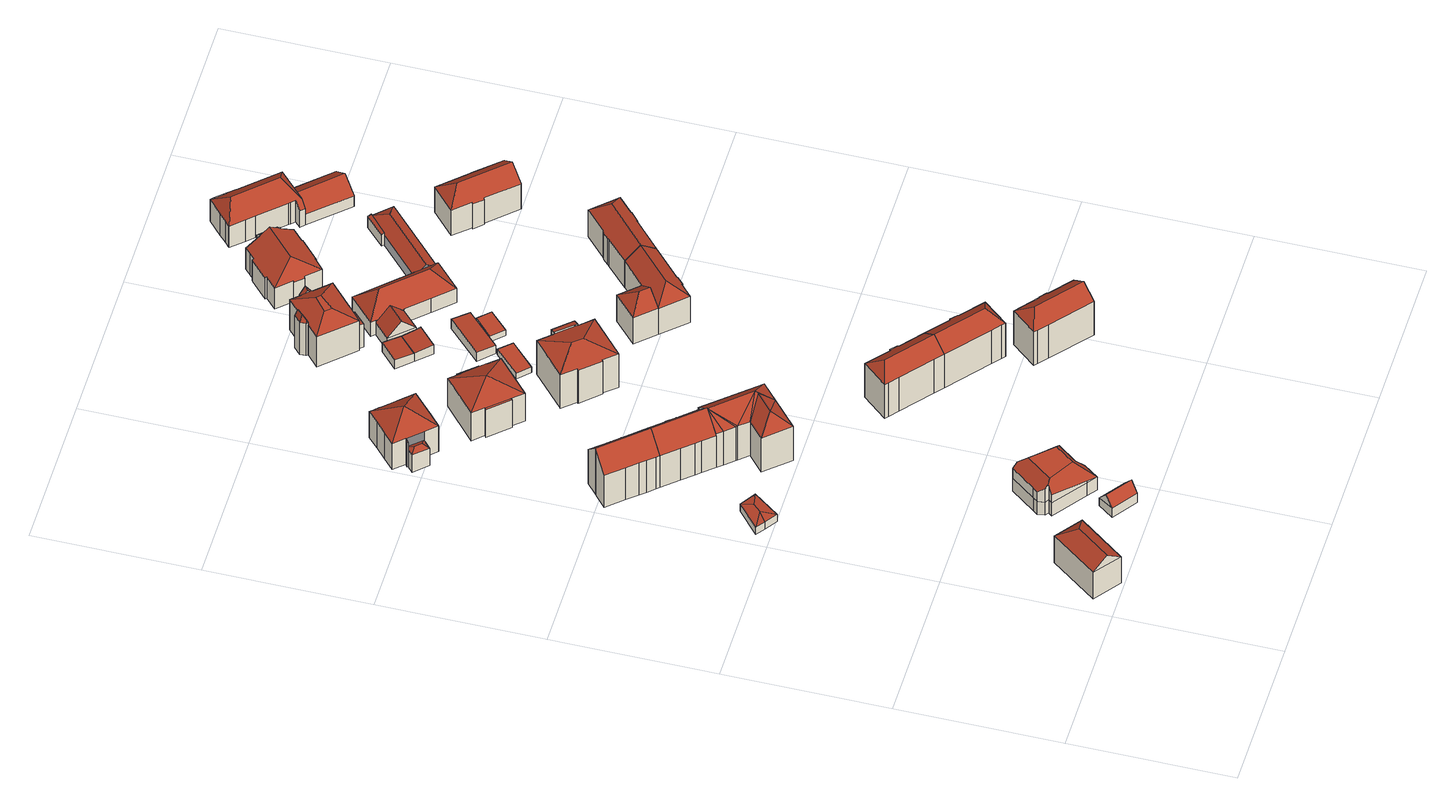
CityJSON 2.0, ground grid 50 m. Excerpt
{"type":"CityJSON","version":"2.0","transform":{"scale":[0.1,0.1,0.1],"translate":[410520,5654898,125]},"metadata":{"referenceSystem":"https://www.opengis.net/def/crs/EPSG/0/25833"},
"CityObjects":{
"building1":{"type":"Building","attributes":{"Dachtyp_tdc":"tdcHipAndGableRoof","Gemeindeschluessel":14612000,"Dachneigung":37.56,"QualitaetDacherkennung":75,"Geometrietyp2DReferenz":"3000","measuredHeight":14.56,"function":"31001_9998","roofType":"5000"},"geometry":[{"type":"Solid","lod":"2","boundaries":[[[[0,1,2,3]],[[1,4,5,2]],[[4,6,7,5]],[[6,0,3,7]],[[4,1,8]],[[0,6,9]],[[1,0,9,8]],[[6,4,8,9]],[[3,2,5,7]]]],"semantics":{"surfaces":[{"type":"WallSurface"},{"type":"RoofSurface"},{"type":"GroundSurface"}],"values":[[0,0,0,0,1,0,1,1,2]]}}]},
"building2":{"type":"Building","attributes":{"Dachtyp_tdc":"tdcFreeFormRoof","Gemeindeschluessel":14612000,"Dachneigung":10.68,"QualitaetDacherkennung":82,"Geometrietyp2DReferenz":"3000","measuredHeight":3.51,"function":"31001_9998","roofType":"5000"},"geometry":[{"type":"Solid","lod":"2","boundaries":[[[[10,11,12,13]],[[11,14,15,12]],[[14,16,17,15]],[[16,18,19,17]],[[18,10,13,19]],[[20,18,16]],[[21,20,16,14]],[[21,11,10]],[[11,21,14]],[[20,21,10,18]],[[13,12,15,17,19]]]],"semantics":{"surfaces":[{"type":"WallSurface"},{"type":"RoofSurface"},{"type":"GroundSurface"}],"values":[[0,0,0,0,0,1,1,1,1,1,2]]}}]},
"building3":{"type":"Building","attributes":{"Dachtyp_tdc":"tdcGableRoof","Gemeindeschluessel":14612000,"Dachneigung":51.24,"QualitaetDacherkennung":82,"Geometrietyp2DReferenz":"3000","measuredHeight":6.99,"function":"31001_9998","roofType":"3100"},"geometry":[{"type":"Solid","lod":"2","boundaries":[[[[22,23,24,25]],[[23,26,27,24]],[[26,28,29,27]],[[28,22,25,29]],[[26,23,30]],[[22,28,31]],[[23,22,31,30]],[[28,26,30,31]],[[25,24,27,29]]]],"semantics":{"surfaces":[{"type":"WallSurface"},{"type":"RoofSurface"},{"type":"GroundSurface"}],"values":[[0,0,0,0,0,0,1,1,2]]}}]},
"building4":{"type":"Building","attributes":{"Dachtyp_tdc":"tdcFreeFormRoof","Gemeindeschluessel":14612000,"Dachneigung":64.54,"QualitaetDacherkennung":31,"Geometrietyp2DReferenz":"3000","measuredHeight":12.9,"function":"31001_9998","roofType":"5000"},"geometry":[{"type":"Solid","lod":"2","boundaries":[[[[32,33,34,35]],[[33,36,37,34]],[[36,38,39,37]],[[38,40,41,39]],[[40,42,43,41]],[[42,44,45,43]],[[44,46,47,45]],[[46,48,49,47]],[[48,50,51,49]],[[50,52,53,51]],[[52,54,55,53]],[[54,56,57,55]],[[56,58,59,57]],[[58,60,61,59]],[[60,32,35,61]],[[62,63,64,65,66,67,68,69]],[[70,71,72,73,74,63,62,75,76]],[[77,76,75,78,50,48]],[[69,68,79,80,81,50,78]],[[78,75,62,69]],[[50,81,52]],[[52,81,80,54]],[[54,80,79,56]],[[56,79,68,67,58]],[[46,77,48]],[[44,70,76,77,46]],[[33,64,63,74,36]],[[36,74,73,38]],[[38,73,72,40]],[[40,72,71,42]],[[42,71,70,44]],[[58,67,66,60]],[[60,66,65,32]],[[32,65,64,33]],[[35,34,37,39,41,43,45,47,49,51,53,55,57,59,61]]]],"semantics":{"surfaces":[{"type":"WallSurface"},{"type":"RoofSurface"},{"type":"GroundSurface"}],"values":[[0,0,0,0,0,0,0,0,0,0,0,0,0,0,0,1,1,1,1,1,0,0,0,0,0,0,0,0,0,0,0,0,0,0,2]]}}]},
"building5":{"type":"Building","attributes":{"Dachtyp_tdc":"tdcGableRoof","Gemeindeschluessel":14612000,"Dachneigung":45.95,"QualitaetDacherkennung":83,"Geometrietyp2DReferenz":"3000","measuredHeight":18.91,"function":"31001_9998","roofType":"3100"},"geometry":[{"type":"Solid","lod":"2","boundaries":[[[[82,83,84,85]],[[83,86,87,84]],[[86,88,89,87]],[[88,90,91,89]],[[90,92,93,91]],[[92,94,95,93]],[[94,96,97,95]],[[96,98,99,97]],[[98,100,101,99]],[[100,102,103,101]],[[102,104,105,103]],[[104,106,107,105]],[[106,108,109,107]],[[108,110,111,109]],[[110,112,113,111]],[[112,114,115,113]],[[114,116,117,115]],[[116,82,85,117]],[[112,110,108,106,104,102,100,98,96,94]],[[94,92,90,88,86,83,82,116,114,112]],[[85,84,87,89,91,93,95,97,99,101,103,105,107,109,111,113,115,117]]]],"semantics":{"surfaces":[{"type":"WallSurface"},{"type":"RoofSurface"},{"type":"GroundSurface"}],"values":[[0,0,0,0,0,0,0,0,0,0,0,0,0,0,0,0,0,0,1,1,2]]}}]},
"building6":{"type":"Building","attributes":{"Dachtyp_tdc":"tdcGableRoof","Gemeindeschluessel":14612000,"Dachneigung":45.87,"QualitaetDacherkennung":83,"Geometrietyp2DReferenz":"3000","measuredHeight":18.88,"function":"31001_9998","roofType":"3100"},"geometry":[{"type":"Solid","lod":"2","boundaries":[[[[118,119,120,121]],[[119,122,123,120]],[[122,124,125,123]],[[124,126,127,125]],[[126,128,129,127]],[[128,130,131,129]],[[130,132,133,131]],[[132,134,135,133]],[[134,136,137,135]],[[136,138,139,137]],[[138,140,141,139]],[[140,142,143,141]],[[142,144,145,143]],[[144,146,147,145]],[[146,148,149,147]],[[148,116,117,149]],[[116,150,115,117]],[[150,112,113,115]],[[112,110,111,113]],[[110,151,152,111]],[[151,118,121,152]],[[112,150,116,148,146,144,142,140,138]],[[138,136,134,132,130,128,126,124,122,119,118,151,110,112]],[[121,120,123,125,127,129,131,133,135,137,139,141,143,145,147,149,117,115,113,111,152]]]],"semantics":{"surfaces":[{"type":"WallSurface"},{"type":"RoofSurface"},{"type":"GroundSurface"}],"values":[[0,0,0,0,0,0,0,0,0,0,0,0,0,0,0,0,0,0,0,0,0,1,1,2]]}}]},
"building7":{"type":"Building","attributes":{"Dachtyp_tdc":"tdcFreeFormRoof","Gemeindeschluessel":14612000,"Dachneigung":42.76,"QualitaetDacherkennung":45,"Geometrietyp2DReferenz":"3000","measuredHeight":18.98,"function":"31001_9998","roofType":"5000"},"geometry":[{"type":"Solid","lod":"2","boundaries":[[[[153,154,155,156]],[[154,157,158,155]],[[157,159,160,158]],[[159,161,162,160]],[[161,163,164,162]],[[163,165,166,164]],[[165,167,168,166]],[[167,169,170,168]],[[169,171,172,170]],[[171,173,174,172]],[[173,175,176,174]],[[175,177,178,176]],[[177,153,156,178]],[[179,171,180]],[[179,173,171]],[[181,173,179]],[[181,175,173]],[[181,177,175]],[[177,181,153]],[[182,180,171,169]],[[182,169,167]],[[179,165,163]],[[180,165,179]],[[182,165,180]],[[165,182,167]],[[181,179,163,161]],[[159,181,161]],[[157,181,159]],[[154,181,157]],[[181,154,153]],[[156,155,158,160,162,164,166,168,170,172,174,176,178]]]],"semantics":{"surfaces":[{"type":"WallSurface"},{"type":"RoofSurface"},{"type":"GroundSurface"}],"values":[[0,0,0,0,0,0,0,0,0,0,0,0,0,1,1,1,1,1,1,1,1,1,1,1,1,1,0,0,0,0,2]]}}]},
"building8":{"type":"Building","attributes":{"Gemeindeschluessel":14612000,"Geometrietyp2DReferenz":"3000","function":"31001_9998","roofType":"9999"},"children":["building8-1","building8-2"]},
"building8-1":{"type":"BuildingPart","attributes":{"Dachtyp_tdc":"tdcTentRoof","Dachneigung":37.64,"QualitaetDacherkennung":71,"Geometrietyp2DReferenz":"3000","measuredHeight":15.92,"roofType":"3500"},"parents":["building8"],"geometry":[{"type":"MultiSurface","lod":"2","boundaries":[[[183,184,185,186]],[[184,187,188,185]],[[187,189,190,188]],[[189,191,192,190]],[[191,193,194,192]],[[193,195,196,194]],[[195,197,198,196]],[[197,199,200,198]],[[199,201,202,200]],[[201,203,204,202]],[[203,205,206,204]],[[205,207,206]],[[208,209,210,211,212]],[[209,213,214,210]],[[213,215,216,214]],[[215,217,218,216]],[[217,219,220,218]],[[219,183,186,220]],[[197,195,193,191,189,187,184,183,221]],[[203,201,199,197,221]],[[215,213,209,208,222,205,203,221]],[[183,219,217,215,221]],[[186,185,188,190,192,194,196,198,200,202,204,206,223,224,211,210,214,216,218,220]]],"semantics":{"surfaces":[{"type":"WallSurface"},{"type":"RoofSurface"},{"type":"GroundSurface"}],"values":[0,0,0,0,0,0,0,0,0,0,0,0,0,0,0,0,0,0,1,1,1,1,2]}}]},
"building8-2":{"type":"BuildingPart","attributes":{"Dachtyp_tdc":"tdcFreeFormRoof","Dachneigung":32.34,"QualitaetDacherkennung":15,"Geometrietyp2DReferenz":"3000","measuredHeight":8.07,"roofType":"5000"},"parents":["building8"],"geometry":[{"type":"MultiSurface","lod":"2","boundaries":[[[207,225,226,206]],[[225,227,228,226]],[[227,229,230,228]],[[229,231,232,230]],[[231,233,234,232]],[[233,212,211,234]],[[231,229,235,236]],[[229,227,225,207,237,235]],[[237,238,236,235]],[[238,212,233,231,236]],[[224,223,206,226,228,230,232,234,211]]],"semantics":{"surfaces":[{"type":"WallSurface"},{"type":"RoofSurface"},{"type":"GroundSurface"}],"values":[0,0,0,0,0,0,1,1,1,1,2]}}]},
"building9":{"type":"Building","attributes":{"Gemeindeschluessel":14612000,"Geometrietyp2DReferenz":"3000","function":"31001_9998","roofType":"9999"},"children":["building9-1","building9-2","building9-3"]},
"building9-1":{"type":"BuildingPart","attributes":{"Dachtyp_tdc":"tdcPolyFlatRoof","Dachneigung":0,"QualitaetDacherkennung":34,"Geometrietyp2DReferenz":"3000","measuredHeight":8.59,"roofType":"1000"},"parents":["building9"],"geometry":[{"type":"MultiSurface","lod":"2","boundaries":[[[239,240,241,242]],[[240,243,244,241]],[[243,245,246,244]],[[245,247,248,246]],[[247,249,250,248]],[[247,245,243,240,239,249]],[[250,242,241,244,246,248]]],"semantics":{"surfaces":[{"type":"WallSurface"},{"type":"RoofSurface"},{"type":"GroundSurface"}],"values":[0,0,0,0,0,1,2]}}]},
"building9-2":{"type":"BuildingPart","attributes":{"Dachtyp_tdc":"tdcTentRoof","Dachneigung":29.87,"QualitaetDacherkennung":73,"Geometrietyp2DReferenz":"3000","measuredHeight":15.63,"roofType":"3500"},"parents":["building9"],"geometry":[{"type":"MultiSurface","lod":"2","boundaries":[[[251,252,253,250]],[[252,254,255,253]],[[254,256,257,255]],[[256,258,259,257]],[[258,260,259]],[[261,262,263,264,265]],[[262,266,267,263]],[[266,268,269,267]],[[268,270,239,242,269]],[[251,250,249]],[[256,254,252,271]],[[266,262,261,258,256,271]],[[268,266,271]],[[252,251,270,268,271]],[[253,255,257,259,264,263,267,269,242,250]]],"semantics":{"surfaces":[{"type":"WallSurface"},{"type":"RoofSurface"},{"type":"GroundSurface"}],"values":[0,0,0,0,0,0,0,0,0,0,1,1,1,1,2]}}]},
"building9-3":{"type":"BuildingPart","attributes":{"Dachtyp_tdc":"tdcPolyFlatRoof","Dachneigung":0,"QualitaetDacherkennung":38,"Geometrietyp2DReferenz":"3000","measuredHeight":11.29,"roofType":"1000"},"parents":["building9"],"geometry":[{"type":"MultiSurface","lod":"2","boundaries":[[[260,272,273,259]],[[272,274,275,273]],[[274,265,264,275]],[[265,274,272,260]],[[259,273,275,264]]],"semantics":{"surfaces":[{"type":"WallSurface"},{"type":"RoofSurface"},{"type":"GroundSurface"}],"values":[0,0,0,1,2]}}]},
"building10":{"type":"Building","attributes":{"Dachtyp_tdc":"tdcHipAndGableRoof","Gemeindeschluessel":14612000,"Dachneigung":37.39,"QualitaetDacherkennung":74,"Geometrietyp2DReferenz":"3000","measuredHeight":17.5,"function":"31001_9998","roofType":"5000"},"geometry":[{"type":"Solid","lod":"2","boundaries":[[[[276,277,278,279]],[[277,280,281,278]],[[280,282,283,281]],[[282,284,285,283]],[[284,286,287,285]],[[286,288,289,287]],[[288,290,291,289]],[[290,292,293,291]],[[292,294,295,293]],[[294,296,297,295]],[[296,298,299,297]],[[298,276,279,299]],[[294,292,300]],[[292,290,288,286,284,282,300]],[[282,280,277,276,298,296,294,300]],[[279,278,281,283,285,287,289,291,293,295,297,299]]]],"semantics":{"surfaces":[{"type":"WallSurface"},{"type":"RoofSurface"},{"type":"GroundSurface"}],"values":[[0,0,0,0,0,0,0,0,0,0,0,0,1,1,1,2]]}}]},
"building11":{"type":"Building","attributes":{"Gemeindeschluessel":14612000,"Geometrietyp2DReferenz":"3000","function":"31001_9998","roofType":"9999"},"children":["building11-1","building11-2"]},
"building11-1":{"type":"BuildingPart","attributes":{"Dachtyp_tdc":"tdcHipRoof","Dachneigung":21.01,"QualitaetDacherkennung":77,"Geometrietyp2DReferenz":"3000","measuredHeight":16.57,"roofType":"3200"},"parents":["building11"],"geometry":[{"type":"MultiSurface","lod":"2","boundaries":[[[301,302,303,304]],[[302,305,306,303]],[[305,307,308,306]],[[307,309,310,308]],[[309,311,312,310]],[[313,314,315,316]],[[314,317,318,315]],[[317,319,320,318]],[[319,321,322,320]],[[321,323,324,322]],[[323,301,304,324]],[[319,317,325]],[[309,307,305,326]],[[317,314,313,311,309,326,325]],[[305,302,301,323,321,319,325,326]],[[304,303,306,308,310,312,316,315,318,320,322,324]]],"semantics":{"surfaces":[{"type":"WallSurface"},{"type":"RoofSurface"},{"type":"GroundSurface"}],"values":[0,0,0,0,0,0,0,0,0,0,0,1,1,1,1,2]}}]},
"building11-2":{"type":"BuildingPart","attributes":{"Dachtyp_tdc":"tdcPolyFlatRoof","Dachneigung":17.23,"QualitaetDacherkennung":46,"Geometrietyp2DReferenz":"3000","measuredHeight":14.4,"roofType":"2100"},"parents":["building11"],"geometry":[{"type":"MultiSurface","lod":"2","boundaries":[[[327,328,329,312]],[[328,330,331,329]],[[330,332,333,331]],[[332,334,313,316,333]],[[335,327,312,311]],[[335,334,332,330,328,327]],[[329,331,333,316,312]]],"semantics":{"surfaces":[{"type":"WallSurface"},{"type":"RoofSurface"},{"type":"GroundSurface"}],"values":[0,0,0,0,0,1,2]}}]},
"building12":{"type":"Building","attributes":{"Dachtyp_tdc":"tdcHipAndGableRoof","Gemeindeschluessel":14612000,"Dachneigung":37.45,"QualitaetDacherkennung":75,"Geometrietyp2DReferenz":"3000","measuredHeight":17.53,"function":"31001_9998","roofType":"5000"},"geometry":[{"type":"Solid","lod":"2","boundaries":[[[[336,282,283,285]],[[282,337,281,283]],[[337,338,339,281]],[[338,340,341,339]],[[340,342,343,341]],[[342,344,345,343]],[[344,346,347,345]],[[346,348,349,347]],[[348,350,351,349]],[[350,352,353,351]],[[352,336,285,353]],[[348,346,354]],[[346,344,342,340,338,337,282,354]],[[282,336,352,350,348,354]],[[285,283,281,339,341,343,345,347,349,351,353]]]],"semantics":{"surfaces":[{"type":"WallSurface"},{"type":"RoofSurface"},{"type":"GroundSurface"}],"values":[[0,0,0,0,0,0,0,0,0,0,0,1,1,1,2]]}}]},
"building13":{"type":"Building","attributes":{"Dachtyp_tdc":"tdcPolyFlatRoof","Gemeindeschluessel":14612000,"Dachneigung":0,"QualitaetDacherkennung":52,"Geometrietyp2DReferenz":"3000","measuredHeight":2.22,"function":"31001_9998","roofType":"1000"},"geometry":[{"type":"Solid","lod":"2","boundaries":[[[[355,356,357,358]],[[356,359,360,357]],[[359,361,362,360]],[[361,355,358,362]],[[361,359,356,355]],[[358,357,360,362]]]],"semantics":{"surfaces":[{"type":"WallSurface"},{"type":"RoofSurface"},{"type":"GroundSurface"}],"values":[[0,0,0,0,1,2]]}}]},
"building14":{"type":"Building","attributes":{"Dachtyp_tdc":"tdcPolyFlatRoof","Gemeindeschluessel":14612000,"Dachneigung":4.78,"QualitaetDacherkennung":79,"Geometrietyp2DReferenz":"3000","measuredHeight":3.76,"function":"31001_9998","roofType":"2100"},"geometry":[{"type":"Solid","lod":"2","boundaries":[[[[363,364,365,366]],[[364,367,368,365]],[[367,369,370,368]],[[369,371,372,370]],[[371,363,366,372]],[[371,369,367,364,363]],[[366,365,368,370,372]]]],"semantics":{"surfaces":[{"type":"WallSurface"},{"type":"RoofSurface"},{"type":"GroundSurface"}],"values":[[0,0,0,0,0,1,2]]}}]},
"building15":{"type":"Building","attributes":{"Dachtyp_tdc":"tdcPolyFlatRoof","Gemeindeschluessel":14612000,"Dachneigung":4.78,"QualitaetDacherkennung":79,"Geometrietyp2DReferenz":"3000","measuredHeight":3.75,"function":"31001_9998","roofType":"2100"},"geometry":[{"type":"Solid","lod":"2","boundaries":[[[[363,371,372,366]],[[371,373,374,372]],[[373,375,376,374]],[[375,377,378,376]],[[377,363,366,378]],[[377,375,373,371,363]],[[366,372,374,376,378]]]],"semantics":{"surfaces":[{"type":"WallSurface"},{"type":"RoofSurface"},{"type":"GroundSurface"}],"values":[[0,0,0,0,0,1,2]]}}]},
"building16":{"type":"Building","attributes":{"Dachtyp_tdc":"tdcHipAndGableRoof","Gemeindeschluessel":14612000,"Dachneigung":37.31,"QualitaetDacherkennung":74,"Geometrietyp2DReferenz":"3000","measuredHeight":17.44,"function":"31001_9998","roofType":"5000"},"geometry":[{"type":"Solid","lod":"2","boundaries":[[[[379,380,381,382]],[[380,383,384,381]],[[383,385,386,384]],[[385,387,388,386]],[[387,389,390,388]],[[389,391,392,390]],[[391,393,394,392]],[[393,395,396,394]],[[395,397,398,396]],[[397,399,400,398]],[[399,379,382,400]],[[395,393,401]],[[393,391,389,387,385,401]],[[385,383,380,379,399,397,395,401]],[[382,381,384,386,388,390,392,394,396,398,400]]]],"semantics":{"surfaces":[{"type":"WallSurface"},{"type":"RoofSurface"},{"type":"GroundSurface"}],"values":[[0,0,0,0,0,0,0,0,0,0,0,1,1,1,2]]}}]},
"building17":{"type":"Building","attributes":{"Dachtyp_tdc":"tdcPolyFlatRoof","Gemeindeschluessel":14612000,"Dachneigung":5.66,"QualitaetDacherkennung":69,"Geometrietyp2DReferenz":"3000","measuredHeight":3.75,"function":"31001_9998","roofType":"2100"},"geometry":[{"type":"Solid","lod":"2","boundaries":[[[[402,403,404,405]],[[403,406,407,404]],[[406,408,409,407]],[[408,402,405,409]],[[408,406,403,402]],[[405,404,407,409]]]],"semantics":{"surfaces":[{"type":"WallSurface"},{"type":"RoofSurface"},{"type":"GroundSurface"}],"values":[[0,0,0,0,1,2]]}}]},
"building18":{"type":"Building","attributes":{"name":"Staatsbetrieb für Mess- und Eichwesen","Gemeindeschluessel":14612000,"Geometrietyp2DReferenz":"3000","function":"31001_3010","roofType":"9999"},"children":["building18-1","building18-2","building18-3","building18-4"]},
"building18-1":{"type":"BuildingPart","attributes":{"Dachtyp_tdc":"tdcGableRoof","Dachneigung":55.26,"QualitaetDacherkennung":32,"Geometrietyp2DReferenz":"3000","measuredHeight":13.48,"roofType":"3100"},"parents":["building18"],"geometry":[{"type":"MultiSurface","lod":"2","boundaries":[[[410,411,412,413]],[[411,414,415,412]],[[414,416,417,415]],[[414,411,418]],[[411,410,419,420,418]],[[416,414,418,420,421]],[[413,412,415,417]]],"semantics":{"surfaces":[{"type":"WallSurface"},{"type":"RoofSurface"},{"type":"GroundSurface"}],"values":[0,0,0,0,1,1,2]}}]},
"building18-2":{"type":"BuildingPart","attributes":{"Dachtyp_tdc":"tdcCutTentRoof","Dachneigung":26.73,"QualitaetDacherkennung":39,"Geometrietyp2DReferenz":"3000","measuredHeight":15.56,"roofType":"9999"},"parents":["building18"],"geometry":[{"type":"MultiSurface","lod":"2","boundaries":[[[422,423,424,425]],[[423,426,427,424]],[[426,428,429,427]],[[430,431,432,433,434]],[[431,435,413,432]],[[435,410,413]],[[436,417,416]],[[436,437,438,417]],[[437,439,440,441,438]],[[442,422,425,443,444]],[[423,422,445,446]],[[431,430,447,448,449,450,428,426,423,446,451]],[[437,436,421,419,435,431,451,452]],[[422,442,439,437,452,445]],[[452,451,446,445]],[[425,424,427,429,453,454,455,433,432,413,417,438,441,443]]],"semantics":{"surfaces":[{"type":"WallSurface"},{"type":"RoofSurface"},{"type":"GroundSurface"}],"values":[0,0,0,0,0,0,0,0,0,0,1,1,1,1,1,2]}}]},
"building18-3":{"type":"BuildingPart","attributes":{"Dachtyp_tdc":"tdcFreeFormRoof","Dachneigung":66,"QualitaetDacherkennung":21,"Geometrietyp2DReferenz":"3000","measuredHeight":15.35,"roofType":"5000"},"parents":["building18"],"geometry":[{"type":"MultiSurface","lod":"2","boundaries":[[[456,457,458,459]],[[457,460,461,458]],[[460,462,463,461]],[[462,464,465,463]],[[464,434,433,465]],[[466,456,459,429,428]],[[464,462,467]],[[468,448,469,434,464]],[[462,460,470,467]],[[460,457,471,470]],[[457,456,472,471]],[[456,466,473,472]],[[473,468,464,467,470,471,472]],[[459,458,461,463,465,433,455,454,453,429]]],"semantics":{"surfaces":[{"type":"WallSurface"},{"type":"RoofSurface"},{"type":"GroundSurface"}],"values":[0,0,0,0,0,0,1,1,1,1,1,1,1,2]}}]},
"building18-4":{"type":"BuildingPart","attributes":{"Dachtyp_tdc":"tdcPolyFlatRoof","Dachneigung":7.12,"QualitaetDacherkennung":34,"Geometrietyp2DReferenz":"3000","measuredHeight":9.8,"roofType":"2100"},"parents":["building18"],"geometry":[{"type":"MultiSurface","lod":"2","boundaries":[[[474,475,476,477]],[[475,444,443,476]],[[440,474,477,441]],[[440,444,475,474]],[[477,476,443,441]]],"semantics":{"surfaces":[{"type":"WallSurface"},{"type":"RoofSurface"},{"type":"GroundSurface"}],"values":[0,0,0,1,2]}}]},
"building19":{"type":"Building","attributes":{"Dachtyp_tdc":"tdcPolyFlatRoof","Gemeindeschluessel":14612000,"Dachneigung":0,"QualitaetDacherkennung":53,"Geometrietyp2DReferenz":"3000","measuredHeight":2.31,"function":"31001_9998","roofType":"1000"},"geometry":[{"type":"Solid","lod":"2","boundaries":[[[[478,479,480,481]],[[479,482,483,480]],[[482,484,485,483]],[[484,478,481,485]],[[484,482,479,478]],[[481,480,483,485]]]],"semantics":{"surfaces":[{"type":"WallSurface"},{"type":"RoofSurface"},{"type":"GroundSurface"}],"values":[[0,0,0,0,1,2]]}}]},
"building20":{"type":"Building","attributes":{"Gemeindeschluessel":14612000,"Geometrietyp2DReferenz":"3000","function":"31001_9998","roofType":"9999"},"children":["building20-1","building20-2"]},
"building20-1":{"type":"BuildingPart","attributes":{"Dachtyp_tdc":"tdcHipAndGableRoof","Dachneigung":38.19,"QualitaetDacherkennung":75,"Geometrietyp2DReferenz":"3000","measuredHeight":14.61,"roofType":"5000"},"parents":["building20"],"geometry":[{"type":"MultiSurface","lod":"2","boundaries":[[[486,487,488,489,490]],[[487,491,492,488]],[[491,493,494,495,492]],[[491,487,496]],[[486,493,497]],[[487,486,497,496]],[[493,491,496,497]],[[489,488,492,495]]],"semantics":{"surfaces":[{"type":"WallSurface"},{"type":"RoofSurface"},{"type":"GroundSurface"}],"values":[0,0,0,1,0,1,1,2]}}]},
"building20-2":{"type":"BuildingPart","attributes":{"Dachtyp_tdc":"tdcHipAndGableRoof","Dachneigung":38.64,"QualitaetDacherkennung":72,"Geometrietyp2DReferenz":"3000","measuredHeight":14.65,"roofType":"5000"},"parents":["building20"],"geometry":[{"type":"MultiSurface","lod":"2","boundaries":[[[498,499,500,501]],[[499,502,503,500]],[[502,504,505,503]],[[504,506,507,505]],[[506,508,509,507]],[[508,510,511,509]],[[510,490,489,511]],[[494,512,513,495]],[[512,498,501,513]],[[490,510,514]],[[510,508,506,504,502,499,498,514]],[[498,512,494,490,514]],[[501,500,503,505,507,509,511,489,495,513]]],"semantics":{"surfaces":[{"type":"WallSurface"},{"type":"RoofSurface"},{"type":"GroundSurface"}],"values":[0,0,0,0,0,0,0,0,0,1,1,1,2]}}]},
"building21":{"type":"Building","attributes":{"Gemeindeschluessel":14612000,"Geometrietyp2DReferenz":"3000","function":"31001_9998","roofType":"9999"},"children":["building21-1","building21-2","building21-3","building21-4"]},
"building21-1":{"type":"BuildingPart","attributes":{"Dachtyp_tdc":"tdcGableRoof","Dachneigung":46.13,"QualitaetDacherkennung":75,"Geometrietyp2DReferenz":"3000","measuredHeight":9.51,"roofType":"3100"},"parents":["building21"],"geometry":[{"type":"MultiSurface","lod":"2","boundaries":[[[515,516,517,518]],[[519,520,521,522]],[[520,515,518,521]],[[515,520,523]],[[516,515,523,524,525]],[[520,519,526,524,523]],[[518,517,522,521]]],"semantics":{"surfaces":[{"type":"WallSurface"},{"type":"RoofSurface"},{"type":"GroundSurface"}],"values":[0,0,0,0,1,1,2]}}]},
"building21-2":{"type":"BuildingPart","attributes":{"Dachtyp_tdc":"tdcHipRoof","Dachneigung":45.37,"QualitaetDacherkennung":78,"Geometrietyp2DReferenz":"3000","measuredHeight":11.28,"roofType":"3200"},"parents":["building21"],"geometry":[{"type":"MultiSurface","lod":"2","boundaries":[[[527,517,516]],[[527,528,529,517]],[[528,530,531,529]],[[530,532,533,531]],[[532,534,535,533]],[[534,536,537,535]],[[536,538,539,540,537]],[[541,542,543,544,545]],[[542,546,547,543]],[[546,548,549,547]],[[548,550,551,549]],[[550,552,519,522,551]],[[546,542,553]],[[530,528,554]],[[542,541,555,556,538,536,534,532,530,554,553]],[[528,527,525,526,552,550,548,546,553,554]],[[522,517,529,531,533,535,537,540,544,543,547,549,551]]],"semantics":{"surfaces":[{"type":"WallSurface"},{"type":"RoofSurface"},{"type":"GroundSurface"}],"values":[0,0,0,0,0,0,0,0,0,0,0,0,1,1,1,1,2]}}]},
"building21-3":{"type":"BuildingPart","attributes":{"Dachtyp_tdc":"tdcHipAndGableRoof","Dachneigung":35.52,"QualitaetDacherkennung":78,"Geometrietyp2DReferenz":"3000","measuredHeight":6.93,"roofType":"5000"},"parents":["building21"],"geometry":[{"type":"MultiSurface","lod":"2","boundaries":[[[557,558,559,560]],[[558,545,544,559]],[[558,557,561]],[[557,562,539,556,563,561]],[[545,558,561,563,555]],[[540,564,560,559,544]]],"semantics":{"surfaces":[{"type":"WallSurface"},{"type":"RoofSurface"},{"type":"GroundSurface"}],"values":[0,0,1,1,1,2]}}]},
"building21-4":{"type":"BuildingPart","attributes":{"Dachtyp_tdc":"tdcPolyFlatRoof","Dachneigung":30.37,"QualitaetDacherkennung":48,"Geometrietyp2DReferenz":"3000","measuredHeight":4.91,"roofType":"2100"},"parents":["building21"],"geometry":[{"type":"MultiSurface","lod":"2","boundaries":[[[565,566,567,564,562]],[[566,568,569,567]],[[568,570,557,560,569]],[[570,568,566,565]],[[564,567,569,560]]],"semantics":{"surfaces":[{"type":"WallSurface"},{"type":"RoofSurface"},{"type":"GroundSurface"}],"values":[0,0,0,1,2]}}]},
"building22":{"type":"Building","attributes":{"name":"Eichamt Dresden","Gemeindeschluessel":14612000,"Geometrietyp2DReferenz":"3000","function":"31001_3010","roofType":"9999"},"children":["building22-1","building22-2"]},
"building22-1":{"type":"BuildingPart","attributes":{"Dachtyp_tdc":"tdcHipAndGableRoof","Dachneigung":31.84,"QualitaetDacherkennung":64,"Geometrietyp2DReferenz":"3000","measuredHeight":13.33,"roofType":"5000"},"parents":["building22"],"geometry":[{"type":"MultiSurface","lod":"2","boundaries":[[[571,572,573,574]],[[572,575,576,573]],[[575,577,578,576]],[[579,580,581,582]],[[580,583,584,581]],[[583,585,586,584]],[[585,587,588,586]],[[587,589,590,588]],[[589,591,592,590]],[[591,593,594,592]],[[593,595,596,594]],[[595,597,598,596]],[[597,599,600,598]],[[599,601,602,600]],[[601,603,604,602]],[[603,605,606,604]],[[605,607,608,606]],[[601,599,597,595,593,591,609]],[[591,589,587,585,583,580,579,610,611,609]],[[611,612,577,575,572,571,613,607,605,603,601,609]],[[608,614,574,573,576,578,615,582,581,584,586,588,590,592,594,596,598,600,602,604,606]],[[607,613,614,608]],[[613,571,574,614]]],"semantics":{"surfaces":[{"type":"WallSurface"},{"type":"RoofSurface"},{"type":"GroundSurface"}],"values":[0,0,0,0,0,0,0,0,0,0,0,0,0,0,0,0,0,1,1,1,2,0,0]}}]},
"building22-2":{"type":"BuildingPart","attributes":{"Dachtyp_tdc":"tdcPolyFlatRoof","Dachneigung":43.72,"QualitaetDacherkennung":34,"Geometrietyp2DReferenz":"3000","measuredHeight":11.81,"roofType":"2100"},"parents":["building22"],"geometry":[{"type":"MultiSurface","lod":"2","boundaries":[[[616,617,579,582,618]],[[619,578,577]],[[619,620,621,578]],[[620,616,618,621]],[[620,619,612,622,623,617,616]],[[618,582,615,578,621]]],"semantics":{"surfaces":[{"type":"WallSurface"},{"type":"RoofSurface"},{"type":"GroundSurface"}],"values":[0,0,0,0,1,2]}}]},
"building23":{"type":"Building","attributes":{"Dachtyp_tdc":"tdcHipAndGableRoof","Gemeindeschluessel":14612000,"Dachneigung":38.76,"QualitaetDacherkennung":78,"Geometrietyp2DReferenz":"3000","measuredHeight":14.95,"function":"31001_9998","roofType":"5000"},"geometry":[{"type":"Solid","lod":"2","boundaries":[[[[624,625,626,627]],[[625,628,629,626]],[[628,498,630,629]],[[498,512,631,630]],[[512,632,633,631]],[[632,634,635,633]],[[634,636,637,635]],[[636,638,639,637]],[[638,640,641,639]],[[640,642,643,641]],[[642,644,645,643]],[[644,646,647,645]],[[646,624,627,647]],[[642,640,648]],[[640,638,636,634,632,512,498,648]],[[498,628,625,624,646,644,642,648]],[[627,626,629,630,631,633,635,637,639,641,643,645,647]]]],"semantics":{"surfaces":[{"type":"WallSurface"},{"type":"RoofSurface"},{"type":"GroundSurface"}],"values":[[0,0,0,0,0,0,0,0,0,0,0,0,0,1,1,1,2]]}}]},
"building24":{"type":"Building","attributes":{"Gemeindeschluessel":14612000,"Geometrietyp2DReferenz":"3000","function":"31001_9998","roofType":"9999"},"children":["building24-1","building24-2"]},
"building24-1":{"type":"BuildingPart","attributes":{"Dachtyp_tdc":"tdcHipRoof","Dachneigung":39.93,"QualitaetDacherkennung":78,"Geometrietyp2DReferenz":"3000","measuredHeight":13.56,"roofType":"3200"},"parents":["building24"],"geometry":[{"type":"MultiSurface","lod":"2","boundaries":[[[649,650,651,652]],[[650,653,654,651]],[[653,655,656,654]],[[655,657,658,656]],[[657,659,660,658]],[[659,661,662,660]],[[661,663,664,662]],[[663,665,666,664]],[[665,667,668,666]],[[667,669,670,668]],[[669,671,672,670]],[[671,673,674,672]],[[673,675,676,674]],[[675,677,678,676]],[[677,679,680,678]],[[679,681,682,680]],[[681,683,684,682]],[[683,685,686,684]],[[685,687,688,689,686]],[[690,691,692,693,694]],[[691,649,652,692]],[[695,687,685,696]],[[669,667,665,663,661,697]],[[685,683,681,679,677,675,673,671,669,697,696]],[[661,659,657,655,653,650,649,691,690,695,696,697]],[[652,651,654,656,658,660,662,664,666,668,670,672,674,676,678,680,682,684,686,689,698,693,692]]],"semantics":{"surfaces":[{"type":"WallSurface"},{"type":"RoofSurface"},{"type":"GroundSurface"}],"values":[0,0,0,0,0,0,0,0,0,0,0,0,0,0,0,0,0,0,0,0,0,1,1,1,1,2]}}]},
"building24-2":{"type":"BuildingPart","attributes":{"Dachtyp_tdc":"tdcGableRoof","Dachneigung":37.02,"QualitaetDacherkennung":82,"Geometrietyp2DReferenz":"3000","measuredHeight":8.29,"roofType":"3100"},"parents":["building24"],"geometry":[{"type":"MultiSurface","lod":"2","boundaries":[[[688,699,700,689]],[[688,701,702,699]],[[703,704,705,702,701,706,694]],[[707,705,704,708]],[[699,702,705,707]],[[708,704,703]],[[700,709,710,711,693,698,689]],[[699,707,709,700]],[[707,708,710,709]],[[708,703,711,710]],[[703,694,693,711]]],"semantics":{"surfaces":[{"type":"WallSurface"},{"type":"RoofSurface"},{"type":"GroundSurface"}],"values":[0,1,1,0,0,0,2,0,0,0,0]}}]},
"building25":{"type":"Building","attributes":{"Dachtyp_tdc":"tdcHipAndGableRoof","Gemeindeschluessel":14612000,"Dachneigung":38.94,"QualitaetDacherkennung":82,"Geometrietyp2DReferenz":"3000","measuredHeight":14.49,"function":"31001_9998","roofType":"5000"},"geometry":[{"type":"Solid","lod":"2","boundaries":[[[[712,713,714,715]],[[713,716,717,714]],[[718,719,720]],[[719,721,722,723,724,725,726,720]],[[726,727,728,716,713,712,718,720]],[[717,729,730,731,732,733,734,735,736,737,738,715,714]],[[716,728,729,717]],[[728,727,730,729]],[[727,726,731,730]],[[726,725,732,731]],[[725,724,733,732]],[[724,723,734,733]],[[723,722,735,734]],[[722,721,736,735]],[[721,719,737,736]],[[719,718,738,737]],[[718,712,715,738]]]],"semantics":{"surfaces":[{"type":"WallSurface"},{"type":"RoofSurface"},{"type":"GroundSurface"}],"values":[[0,0,1,1,1,2,0,0,0,0,0,0,0,0,0,0,0]]}}]}
},
"vertices":[
[35,65,130],[140,207,130],[140,207,22],[35,65,22],[220,148,129],[220,148,22],[114,6,129],[114,6,22],[150,137,168],[74,36,168],
[91,995,45],[55,1021,45],[55,1021,16],[91,995,16],[28,1041,45],[28,1041,16],[103,1106,45],[103,1106,16],[150,1075,45],[150,1075,16],[105,1067,51],[84,1044,51],
[386,144,49],[459,90,49],[459,90,17],[386,144,17],[425,44,55],[425,44,17],[352,97,55],[352,97,17],[441,65,87],[368,119,87],
[319,317,70],[375,392,70],[375,392,18],[319,317,18],[450,335,70],[450,335,18],[460,348,70],[460,348,18],[472,339,70],[472,339,18],[508,312,70],[508,312,18],[497,297,70],[497,297,18],[447,230,70],[447,230,18],[475,210,70],[475,210,18],[442,165,70],[442,165,18],[414,186,70],[414,186,18],[313,261,70],[313,261,18],[322,272,70],[322,272,18],[311,280,70],[311,280,18],[308,302,70],[308,302,18],[393,352,147],[388,382,126],[375,392,110],[319,317,110],[308,302,110],[311,280,125],[319,275,134],[334,273,147],[497,297,100],[508,312,77],[472,339,87],[460,348,90],[450,335,110],[455,287,147],[491,289,113],[447,230,113],[410,227,147],[322,272,133],[313,261,104],[414,186,77],
[121,1355,147],[102,1376,147],[102,1376,16],[121,1355,16],[87,1394,147],[87,1394,16],[60,1425,147],[60,1425,16],[15,1475,148],[15,1475,16],[54,1509,201],[54,1509,16],[57,1512,205],[57,1512,16],[92,1543,155],[92,1543,16],[138,1489,155],[138,1489,16],[142,1492,150],[142,1492,16],[144,1490,150],[144,1490,16],[163,1469,150],[163,1469,16],[165,1467,150],[165,1467,16],[161,1464,155],[161,1464,16],[206,1414,155],[206,1414,16],[171,1383,205],[171,1383,16],[167,1379,200],[167,1379,16],[129,1346,147],[129,1346,16],
[257,1365,149],[259,1363,149],[259,1363,16],[257,1365,16],[278,1341,149],[278,1341,16],[280,1339,149],[280,1339,16],[276,1335,155],[276,1335,16],[320,1286,155],[320,1286,16],[326,1292,145],[326,1292,16],[330,1289,145],[330,1289,16],[324,1284,152],[324,1284,16],[320,1280,159],[320,1280,16],[288,1252,205],[288,1252,16],[284,1248,199],[284,1248,16],[245,1214,146],[245,1214,16],[215,1248,146],[215,1248,16],[202,1263,146],[202,1263,16],[172,1297,146],[172,1297,16],[167,1379,199],[252,1361,156],[252,1361,16],
[245,1214,153],[284,1248,153],[284,1248,15],[245,1214,15],[320,1280,153],[320,1280,15],[324,1284,153],[324,1284,15],[330,1289,153],[330,1289,15],[465,1135,153],[465,1135,15],[414,1090,153],[414,1090,15],[329,1014,153],[329,1014,15],[262,1089,153],[262,1089,15],[315,1135,153],[315,1135,15],[290,1164,153],[290,1164,15],[286,1168,153],[286,1168,15],[261,1197,153],[261,1197,15],[386,1140,205],[386,1131,199],[287,1251,205],[329,1081,199],
[102,2180,120],[111,2170,120],[111,2170,13],[102,2180,13],[124,2157,120],[124,2157,13],[130,2149,120],[130,2149,13],[144,2134,120],[144,2134,13],[161,2117,120],[161,2117,13],[169,2109,120],[169,2109,13],[202,2073,120],[202,2073,13],[169,2042,120],[169,2042,13],[135,2010,119],[135,2010,13],[101,1979,119],[101,1979,13],[71,2010,119],[71,2010,13],[71,2010,80],[24,2046,112],[22,2048,112],[22,2048,13],[24,2046,13],[24,2046,83],[30,2054,119],[30,2054,13],[1,2085,119],[1,2085,13],[35,2116,119],[35,2116,13],[69,2148,120],[69,2148,13],[102,2079,172],[31,2053,119],[69,2013,13],[31,2053,13],
[64,2004,80],[64,2004,13],[62,2006,83],[62,2006,13],[44,1989,83],[44,1989,13],[6,2029,83],[6,2029,13],[21,2043,83],[21,2043,13],[47,2011,94],[31,2028,94],[69,2013,83],[31,2053,83],
[301,1968,101],[321,1986,101],[321,1986,15],[301,1968,15],[366,1935,101],[366,1935,15],[365,1934,101],[365,1934,15],[374,1924,101],[374,1924,15],[356,1908,101],[356,1908,15],
[356,1908,129],[385,1875,129],[385,1875,15],[335,1830,129],[335,1830,15],[275,1776,129],[275,1776,15],[247,1808,129],[247,1808,15],[247,1808,128],[192,1869,129],[192,1870,129],[192,1870,15],[192,1869,15],[192,1869,128],[163,1901,129],[163,1901,15],[273,2000,129],[273,2000,15],[301,1968,129],[275,1887,171],
[242,1804,128],[242,1804,15],[186,1865,128],[186,1865,15],
[712,818,142],[710,811,146],[710,811,9],[712,818,9],[775,757,146],[775,757,9],[743,719,184],[743,719,9],[711,681,147],[711,681,9],[685,703,147],[685,703,9],[593,780,147],[593,780,9],[565,803,147],[565,803,9],[555,811,147],[555,811,9],[619,887,146],[619,887,9],[687,830,146],[687,830,9],[693,834,142],[693,834,9],[614,827,184],
[382,1652,147],[385,1655,149],[385,1655,12],[382,1652,12],[350,1694,149],[350,1694,12],[351,1695,149],[351,1695,12],[459,1793,149],[459,1793,12],[497,1752,149],[497,1752,12],[545,1698,149],[557,1685,149],[557,1685,12],[545,1698,12],[581,1658,149],[581,1658,12],[471,1558,149],[471,1558,12],[437,1597,149],[437,1597,12],[434,1594,147],[434,1594,12],[477,1662,177],[453,1689,177],
[497,1752,155],[510,1764,150],[510,1764,12],[559,1711,150],[559,1711,12],[557,1709,151],[557,1709,12],[545,1698,156],[497,1752,156],
[711,681,146],[775,757,147],[843,700,146],[843,700,9],[849,703,142],[849,703,9],[869,686,142],[869,686,9],[867,680,146],[867,680,9],[934,624,146],[934,624,9],[871,548,146],[871,548,9],[862,556,146],[862,556,9],[835,578,146],[835,578,9],[876,608,184],
[425,1843,35],[501,1918,35],[501,1918,13],[425,1843,13],[536,1881,35],[536,1881,13],[460,1808,35],[460,1808,13],
[413,2135,46],[371,2179,51],[371,2179,14],[413,2135,14],[426,2231,51],[426,2231,14],[438,2219,50],[438,2219,14],[468,2187,46],[468,2187,14],
[500,2153,50],[500,2153,14],[511,2142,51],[511,2142,14],[455,2090,51],[455,2090,14],
[1022,470,135],[1019,464,140],[1019,464,3],[1022,470,3],[1085,409,140],[1085,409,3],[1054,371,178],[1054,371,3],[1022,333,140],[1022,333,3],[903,432,140],[903,432,3],[875,455,140],[875,455,3],[865,464,140],[865,464,3],[928,540,140],[928,540,3],[996,484,140],[996,484,3],[1002,486,135],[1002,486,3],[923,479,178],
[504,1923,45],[460,1967,51],[460,1967,13],[504,1923,13],[563,2069,51],[563,2069,13],[607,2025,45],[607,2025,13],
[465,2475,120],[478,2486,120],[478,2486,12],[465,2475,12],[503,2460,122],[503,2460,12],[490,2448,122],[490,2448,12],[491,2472,147],[473,2466,136],[478,2461,147],[484,2455,136],
[414,2294,135],[323,2392,135],[323,2392,12],[414,2294,12],[362,2427,136],[362,2427,12],[361,2428,135],[361,2428,12],[404,2469,135],[440,2502,136],[440,2502,12],[404,2469,12],[404,2469,133],[465,2475,136],[490,2448,136],[532,2403,136],[532,2403,12],[456,2333,136],[456,2333,110],[456,2333,12],[419,2298,135],[419,2298,12],[419,2298,110],[411,2372,166],[395,2390,166],[405,2469,136],[404,2468,136],[402,2466,136],[362,2428,135],[438,2427,168],[450,2414,168],[362,2428,12],[402,2466,12],[405,2469,12],
[357,2432,143],[357,2451,143],[357,2451,12],[357,2432,12],[379,2472,143],[379,2472,12],[398,2470,143],[398,2470,12],[401,2466,143],[401,2466,12],[361,2428,143],[396,2467,151],[402,2466,141],[405,2469,132],[382,2462,165],[367,2447,166],[362,2434,154],[362,2428,144],
[467,2321,108],[430,2286,108],[430,2286,12],[467,2321,12],
[543,1952,34],[600,2007,34],[600,2007,11],[543,1952,11],[635,1971,34],[635,1971,11],[578,1915,34],[578,1915,11],
[700,1506,112],[646,1564,112],[646,1564,5],[700,1506,5],[700,1506,111],[719,1632,112],[719,1632,5],[773,1574,112],[773,1574,111],[773,1574,5],[713,1565,151],[737,1540,151],
[885,1608,152],[919,1572,111],[919,1572,5],[885,1608,5],[831,1490,111],[831,1490,5],[830,1485,109],[830,1485,5],[811,1466,108],[811,1466,5],[806,1467,111],[806,1467,5],[768,1432,111],[768,1432,5],[850,1645,111],[850,1645,5],[771,1503,152],
[438,2219,58],[488,2266,58],[488,2266,10],[438,2219,10],[550,2201,59],[500,2153,59],[500,2153,10],[550,2201,10],[469,2186,105],[519,2233,105],[494,2260,67],[545,2206,67],
[488,2266,67],[477,2278,67],[477,2278,10],[557,2353,68],[557,2353,10],[663,2241,69],[663,2241,10],[671,2232,69],[671,2232,10],[692,2210,69],[692,2210,10],[693,2211,68],[693,2211,53],[693,2211,10],[743,2158,68],[745,2156,68],[745,2156,10],[743,2158,10],[743,2158,54],[665,2080,67],[665,2080,10],[610,2139,67],[610,2139,10],[551,2202,68],[551,2202,10],[550,2201,67],[668,2158,123],[555,2277,123],[730,2172,68],[708,2195,68],
[882,2388,53],[932,2336,54],[932,2336,10],[882,2388,10],[878,2333,80],[823,2333,53],[719,2183,80],[823,2333,10],
[823,2333,59],[816,2339,54],[816,2339,10],[875,2395,54],[875,2395,10],[882,2388,59],
[596,2650,98],[611,2664,98],[611,2664,12],[596,2650,12],[630,2682,98],[630,2682,12],[660,2650,125],[660,2650,12],[703,2602,126],[732,2571,100],[732,2571,12],[703,2602,12],[698,2539,100],[698,2539,12],[700,2536,98],[700,2536,12],[641,2481,98],[641,2481,12],[640,2483,99],[640,2483,12],[607,2454,100],[607,2454,12],[569,2496,99],[569,2496,12],[565,2493,95],[565,2493,12],[541,2519,95],[541,2519,12],[544,2521,98],[544,2521,12],[504,2564,98],[504,2564,12],[539,2596,98],[539,2596,12],[535,2599,95],[535,2599,12],[590,2650,96],[590,2650,12],[590,2540,146],[699,2607,130],[682,2626,146],[665,2644,130],[593,2653,96],[593,2653,12],[682,2626,12],
[716,2614,114],[703,2602,130],[716,2614,12],[660,2650,130],[672,2661,114],[672,2661,12],[682,2626,130],[699,2608,130],
[1007,1650,109],[1006,1652,112],[1006,1652,2],[1007,1650,2],[919,1572,112],[919,1572,2],[885,1608,2],[850,1645,2],[917,1708,111],[917,1708,2],[922,1714,110],[922,1714,2],[938,1729,109],[938,1729,2],[944,1733,111],[944,1733,2],[1011,1795,111],[1011,1795,2],[1079,1721,112],[1079,1721,2],[1034,1678,112],[1034,1678,2],[1036,1676,109],[1036,1676,2],[1013,1727,152],
[827,2580,77],[843,2596,96],[843,2596,9],[827,2580,9],[832,2607,96],[832,2607,9],[827,2612,96],[827,2612,9],[757,2687,96],[757,2687,9],[735,2710,96],[735,2710,9],[699,2749,96],[699,2749,9],[703,2752,96],[703,2752,9],[715,2763,96],[715,2763,9],[738,2785,97],[738,2785,9],[783,2827,97],[783,2827,9],[793,2817,97],[793,2817,9],[813,2795,97],[813,2795,9],[819,2788,97],[819,2788,9],[822,2791,93],[822,2791,9],[825,2788,93],[825,2788,9],[843,2768,93],[843,2768,9],[840,2765,97],[840,2765,9],[939,2661,96],[939,2661,9],[915,2638,96],[915,2638,52],[915,2638,9],[838,2566,76],[826,2579,76],[826,2579,9],[838,2566,9],[838,2566,52],[856,2582,96],[874,2647,144],[766,2762,144],[856,2582,9],
[1020,2527,52],[1020,2527,9],[877,2602,92],[982,2491,92],[943,2454,52],[962,2472,72],[981,2490,91],[856,2582,70],[981,2490,52],[962,2472,52],[981,2490,9],[962,2472,9],[943,2454,9],
[1053,2160,106],[1059,2158,104],[1059,2158,2],[1053,2160,2],[1073,2142,105],[1073,2142,2],[987,2232,106],[913,2164,106],[981,2165,147],[957,2116,106],[954,2114,103],[979,2087,103],[982,2089,106],[1062,2003,106],[1099,2038,147],[1136,2072,106],[1075,2137,106],[1075,2137,2],[1136,2072,2],[1099,2038,2],[1062,2003,2],[982,2089,2],[979,2087,2],[954,2114,2],[957,2116,2],[913,2164,2],[987,2232,2]
]}
